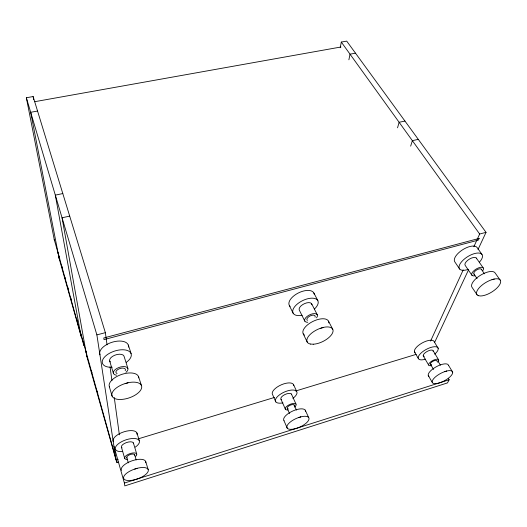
<?xml version="1.0" encoding="UTF-8"?>
<svg xmlns="http://www.w3.org/2000/svg" width="527" height="527" viewBox="0 0 527 527"><rect width="100%" height="100%" fill="white"/><g stroke="black" fill="none" stroke-linecap="round" stroke-linejoin="round"><path stroke-width="0.79" d="M340.231 47.726L341.305 42.068L346.707 41.113L486.039 232.348L478.048 249.455M348.887 59.795L350.033 54.176L355.501 53.181M397.549 127.811L399.123 122.29L404.953 121.052M410.665 146.137L412.364 140.656L418.286 139.359M430.585 341.074L463.207 269.923M473.839 246.735L479.662 234.021L486.039 232.348M434.61 342.458L468.661 269.547M448.319 378.373L449.156 379.763L447.476 382.918L124.794 485.887L124.398 483.055L113.944 446.244M444.795 371.634L446.672 371.041L444.077 371.858A11.403 4.124 -28.3 0 0 433.642 378.696A11.403 4.124 -28.3 0 0 434.11 383.623L435.981 383.636A11.436 4.137 -28.3 0 0 451.184 375.613A11.436 4.137 -28.3 0 0 446.692 371.015M298.697 417.549L300.798 416.89L297.893 417.806A11.93 4.657 -24.5 0 0 287.637 424.788A11.93 4.657 -24.5 0 0 290.173 429.353L292.505 429.248A11.969 4.671 -24.5 0 0 308.216 420.882A11.969 4.671 -24.5 0 0 300.818 416.857M134.695 469.096L137.06 468.351L133.792 469.379A12.951 5.112 -19.7 0 0 123.819 476.5A12.951 5.112 -19.7 0 0 128.95 480.571L131.836 480.334A12.991 5.132 -19.7 0 0 148.067 471.593A12.991 5.132 -19.7 0 0 137.066 468.319M492.001 279.692L494.174 279.079L491.171 279.929A13.662 5.606 -31.4 0 0 478.608 288.513A13.662 5.606 -31.4 0 0 478.45 295.726M321.193 328.071L323.67 327.372L320.238 328.341M125.143 383.603L128.002 382.793L124.043 383.913A15.507 7.424 -18.9 0 0 112.113 393.043A15.507 7.424 -18.9 0 0 118.476 399.44L121.968 399.4A15.553 7.45 -18.9 0 0 141.427 388.63A15.553 7.45 -18.9 0 0 128.008 382.747M124.398 483.055L449.156 379.763M118.134 459.32L116.559 459.807L116.987 462.62L118.555 462.133M86.395 354.987L116.052 460.012L117.501 459.564M138.351 438.826L274.534 397.424M295.785 390.962L416.225 354.348M116.052 460.012L96.882 334.895L105.36 332.662L33.122 96.553L26.35 97.745L54.433 240.543M69.696 216.103L62.054 217.783L86.81 356.45M62.799 193.554L55.315 195.142L80.98 335.811M37.555 111.039L30.678 112.291L59.162 258.553M34.762 101.691L340.962 46.995M313.269 344.217L310.594 344.065M478.483 295.7L480.525 295.976A13.702 5.626 -31.4 0 0 498.529 286.286A13.702 5.626 -31.4 0 0 494.201 279.033M341.305 42.068L479.662 234.021M481.961 254.389L477.054 247.459A13.261 5.968 -32.1 0 0 462.159 250.068A13.261 5.968 -32.1 0 0 454.966 262.097L459.669 269.066M500.13 280.035L494.965 272.749A13.603 5.705 -31.5 0 0 479.847 275.654A13.603 5.705 -31.5 0 0 472.159 287.531L477.106 294.863M476.355 258.078L483.233 267.907M481.25 269.205L484.465 273.816M473.918 273.994L477.087 278.612M471.948 275.278L465.209 265.424A6.68 2.951 -31.9 0 1 469.629 258.981A6.68 2.951 -31.9 0 1 476.639 258.81M438.22 348.36L434.307 341.911A11.126 4.427 -28.7 0 0 421.89 343.117A11.126 4.427 -28.7 0 0 415.124 352.754M448.563 365.395L452.653 372.128M433.22 350.857L438.708 359.987M437.865 360.949L440.374 365.132M430.388 364.124L433.523 369.427M423.221 355.837L428.622 365M414.433 351.819L418.227 358.32M428.24 375.481L432.199 382.273M313.894 293.019L317.893 300.719M328.505 321.154L332.728 329.276M311.694 303.855L317.294 314.797M304.777 321.121L299.31 310.12A6.923 3.445 -26.5 0 1 304.692 303.545A6.923 3.445 -26.5 0 1 311.879 304.758M289.316 305.469L293.124 313.249M303.236 333.894L307.254 342.095M293.42 384.361L296.668 391.436M305.258 410.144L308.657 417.555M291.438 394.051L295.983 404.077M294.138 404.999L296.438 410.092M287.287 408.425L289.547 413.524M280.99 399.275L285.443 409.341M275.773 401.89L272.657 394.756A11.627 4.987 -24.4 0 1 281.385 384.769A11.627 4.987 -24.4 0 1 293.783 385.612M284 420.737L287.261 428.201M128.331 345.04L131.124 353.663M138.542 376.594L141.499 385.724M127.896 368.419L124.003 356.133A7.549 3.873 -18.3 0 0 114.517 355.33A7.549 3.873 -18.3 0 0 110.341 361.93M136.934 432.95L139.326 440.743M145.656 461.369L148.159 469.544M109.702 361.094L113.443 373.478M133.39 442.917L136.717 453.984M134.622 454.755L136.17 459.946M26.35 97.745L96.882 334.895M109.385 386.877L112.119 396.152M126.803 457.647L128.325 462.858M121.467 447.291L124.695 458.424M54.228 239.502L59.762 259.014M61.778 266.142L62.449 268.52M64.913 277.228L65.585 279.606M67.601 286.734L68.273 289.112M70.737 297.827L71.409 300.206M76.567 318.42L77.238 320.798M80.091 330.943L86.612 353.94M91.303 370.527L91.975 372.899M97.113 391.074L97.785 393.445M116.987 462.62L85.717 350.778M58.82 257.341L81.382 337.221M57.963 252.677L83.872 345.429L83.286 342.188M33.122 96.553L33.728 99.774M105.36 332.662L107.034 344.869M110.051 366.845L111.948 380.678M114.254 397.463L119.379 434.801M307.379 320.436A4.552 2.2 -26.4 0 1 310.528 315.752A4.552 2.2 -26.4 0 1 315.06 317.149M307.755 322.28A6.996 3.386 -26.4 0 1 305.469 318.064A6.996 3.386 -26.4 0 1 314.309 313.591A6.996 3.386 -26.4 0 1 316.562 317.827M302.175 315.271A13.854 6.891 -26.5 0 1 293.895 307.808A13.854 6.891 -26.5 0 1 312.854 298.19A13.854 6.891 -26.5 0 1 314.408 309.066M290.12 306.411A13.748 6.963 -26.5 0 1 298.295 293.005A13.748 6.963 -26.5 0 1 314.217 294.204M323.69 327.326A14.236 6.594 -26.4 0 1 331.99 334.013A14.236 6.594 -26.4 0 1 313.282 344.21M304.54 335.152A14.124 6.68 -26.4 0 1 312.682 321.536A14.124 6.68 -26.4 0 1 328.815 322.919M310.568 344.091A14.189 6.574 -26.4 0 1 307.893 337.208A14.189 6.574 -26.4 0 1 320.238 328.347M288.229 408.827A3.834 1.568 -24.5 0 1 289.316 405.658A3.834 1.568 -24.5 0 1 294.257 405.395M288.038 409.947A5.902 2.411 -24.5 0 1 286.187 406.884A5.902 2.411 -24.5 0 1 294.165 403.418A5.902 2.411 -24.5 0 1 294.613 407.088M281.57 399.697A5.85 2.457 -24.4 0 1 284.725 394.637A5.85 2.457 -24.4 0 1 291.629 394.67M282.933 402.845A11.699 4.921 -24.4 0 1 276.688 397.477A11.699 4.921 -24.4 0 1 293.19 390.033A11.699 4.921 -24.4 0 1 292.913 398.346M284.027 420.73A11.89 4.743 -24.5 0 1 293.084 410.876A11.89 4.743 -24.5 0 1 305.594 411.343M474.359 274.284A4.381 1.884 -31.7 0 1 476.368 270.127A4.381 1.884 -31.7 0 1 481.434 269.666M474.932 275.773A6.746 2.898 -31.7 0 1 472.271 272.597A6.746 2.898 -31.7 0 1 480.255 267.38A6.746 2.898 -31.7 0 1 482.87 270.575M468.529 269.29A13.353 5.896 -31.9 0 1 459.807 264.356A13.353 5.896 -31.9 0 1 476.895 253.098A13.353 5.896 -31.9 0 1 479.557 262.024M117.08 373.511A4.96 2.483 -18.6 0 1 116.954 370.224A4.96 2.483 -18.6 0 1 122.982 368.109A4.96 2.483 -18.6 0 1 125.182 370.672M116.579 375.224A7.635 3.821 -18.6 0 1 114.807 369.954A7.635 3.821 -18.6 0 1 125.433 366.733A7.635 3.821 -18.6 0 1 125.94 372.385M112.225 367.247A15.105 7.753 -18.3 0 1 103.99 357.708A15.105 7.753 -18.3 0 1 125.867 350.073A15.105 7.753 -18.3 0 1 126.348 362.312M99.978 354.823A14.987 7.833 -18.2 0 1 113.094 341.957A14.987 7.833 -18.2 0 1 128.496 347.102M109.425 386.864A15.421 7.543 -18.7 0 1 122.409 374.19A15.421 7.543 -18.7 0 1 138.726 377.899M127.132 457.996A4.157 1.719 -19.4 0 1 129.991 454.623A4.157 1.719 -19.4 0 1 134.655 455.216M127.257 459.465A6.396 2.648 -19.4 0 1 125.67 456.053A6.396 2.648 -19.4 0 1 134.154 452.91A6.396 2.648 -19.4 0 1 135.722 456.329M121.981 447.845A6.337 2.694 -19.2 0 1 126.302 442.627A6.337 2.694 -19.2 0 1 133.45 443.635M122.712 451.567A12.674 5.389 -19.2 0 1 117.066 444.972A12.674 5.389 -19.2 0 1 135.235 438.563A12.674 5.389 -19.2 0 1 135.248 447.146M113.265 441.586A12.589 5.461 -19.1 0 1 124.359 431.699A12.589 5.461 -19.1 0 1 137.046 434.393M121.454 470.367A12.898 5.204 -19.5 0 1 132.903 460.526A12.898 5.204 -19.5 0 1 145.735 462.759M431.606 364.618A3.669 1.39 -28.5 0 1 430.776 363.031A3.669 1.39 -28.5 0 1 434.722 360.547A3.669 1.39 -28.5 0 1 436.909 361.278M431.639 365.573A5.645 2.141 -28.5 0 1 429.222 363.32A5.645 2.141 -28.5 0 1 436.475 359.243A5.645 2.141 -28.5 0 1 437.608 362.214M424.195 356.568A5.593 2.187 -28.6 0 1 426.995 351.509A5.593 2.187 -28.6 0 1 433.181 351.502M425.513 359.177A11.192 4.368 -28.6 0 1 419.261 355.04A11.192 4.368 -28.6 0 1 434.452 346.72A11.192 4.368 -28.6 0 1 434.689 354.144M428.899 376.364A11.37 4.203 -28.4 0 1 436.033 366.884A11.37 4.203 -28.4 0 1 448.543 365.402M479.129 238.415L478.351 240.101L104.017 339.605L103.786 337.965L479.129 238.415"/></g></svg>
